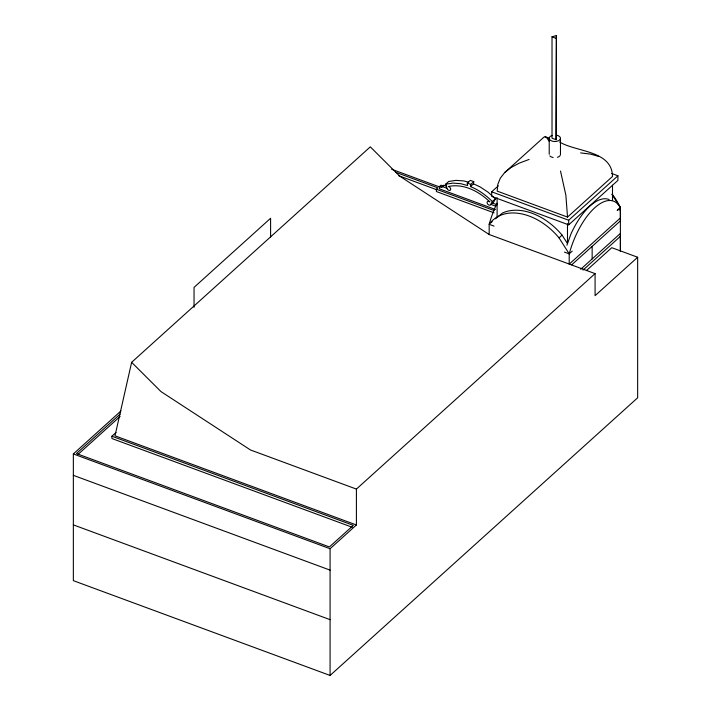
<?xml version="1.0" encoding="UTF-8"?>
<svg xmlns="http://www.w3.org/2000/svg" width="711" height="711" viewBox="0 0 711 711"><rect width="100%" height="100%" fill="white"/><g stroke="black" fill="none" stroke-linecap="round" stroke-linejoin="round"><path stroke-width="1.07" d="M611.922 194.343L620.383 207.656L620.383 211.06L620.374 207.665A54.089 37.212 47.9 0 0 612.224 194.156M556.1 139.738L556.393 35.55L552.02 36.812L552.02 138.183L556.1 139.738L556.393 35.55M492.376 201.533C486.013 195.294 478.779 189.873 470.442 186.593L470.726 184.398L473.766 181.652L470.318 180.372L467.278 183.118L467.589 185.544L460.808 183.687L452.925 183.109L445.655 184.22L446.952 188.264A2.257 1.555 47.9 0 0 448.783 190.308A2.257 1.555 47.9 0 0 450.623 189.615L450.685 189.17A2.257 1.555 47.9 0 0 448.294 186.504C463.696 183.234 479.081 191.455 489.888 201.924L489.506 201.631A2.257 1.555 47.9 0 0 487.177 202.075A2.257 1.555 47.9 0 0 488.519 204.821A2.257 1.555 47.9 0 0 490.848 204.386L495.487 206.092L497.007 204.724L492.368 203.008L490.848 204.386L492.376 201.533L495.416 198.787L492.927 196.503M470.442 186.593L473.482 183.847L473.766 181.652M131.633 362.317L114.995 435.825L356.407 524.967L356.407 489.088L595.08 273.619L489.168 234.506L399.671 176.124L370.307 146.848L131.633 362.317L160.988 391.592L250.485 449.974L356.407 489.088M566.907 245.242L570.933 234.017A54.072 23.792 -69.7 0 1 609.131 199.542M495.416 198.787L493.887 201.64A2.257 1.555 47.9 0 1 492.545 202.448M549.31 138.192L545.186 136.663L543.817 137.25L504.686 172.569L500.313 178.159L497.824 184.353L497.176 191.108L567.52 217.086L612.5 176.47C612.162 150.252 575.99 152.127 559.61 141.987M586.388 270.598L611.762 247.686L637.651 257.249L637.651 397.787L330.082 675.45L73.349 580.656L73.349 453.947L120.968 410.949M120.106 414.122L76.433 453.556L329.397 546.955L353.331 525.358L111.911 436.216L111.911 438.527L352.292 527.278M78.077 454.373L120.106 416.424M111.911 436.216L116.026 432.51M494.092 212.847L436.394 191.543L436.394 189.233L437.914 187.864L395.414 172.169M495.451 209.514L439.469 188.842L439.469 186.54L440.989 185.171L443.051 185.927L443.984 185.233L446.677 186.229M439.469 186.54L441.531 187.304L443.051 185.927M441.531 187.304L443.984 185.233M445.655 184.22L448.703 181.474L455.964 180.363L463.848 180.941L468.691 182.265M611.673 173.484L617.912 175.786L617.912 180.39L568.676 224.845L491.683 196.414L491.683 191.81L498.251 185.882M490.688 222.943L492.208 221.574M568.676 224.845L568.676 220.232L617.912 175.786M497.069 203.213A54.089 23.792 -69.7 0 0 489.168 224.312A54.089 37.203 47.9 0 1 559.05 237.883L562.09 235.145L567.351 243.34M617.335 210.412L620.374 207.665L620.401 217.833M571.662 264.865L620.401 220.863L620.374 217.966L569.2 264.163L569.2 253.863L572.239 251.125M617.255 210.483L620.374 207.665L620.401 251.543L620.401 233.43L580.674 269.291M583.011 270.1L620.401 236.354M637.651 257.249L595.08 295.669L595.08 273.619M330.082 675.45L330.082 548.732L356.407 524.967M495.514 218.81L502.357 213.087A54.089 37.203 47.9 0 1 562.09 235.145M504.686 172.569L510.933 167.592L519.066 163.21L529.073 159.442M580.611 152.901L590.619 154.127L598.742 156.438M491.683 191.81L568.676 220.232M467.278 183.118L470.726 184.398M442.464 186.611L446.952 188.264M391.619 169.245L439.967 187.091M436.394 189.233L494.092 210.536M398.524 175.626L436.874 189.784M497.096 217.406L497.096 197.694M494.056 226.125L489.168 224.312L489.168 234.621M564.445 252.112L569.2 253.863A54.072 23.792 -69.7 0 1 594.787 207.728A54.072 23.792 -69.7 0 1 620.374 207.665M73.349 453.947L330.082 548.732M73.349 475.339L330.082 570.133M73.349 524.878L330.082 619.663M552.02 36.812L556.1 38.367M473.482 183.847L480.263 187.002L488.155 192.254L492.136 195.792M545.186 136.663L546.972 138.014L549.176 141.293M559.05 237.883L569.2 253.863M560.508 171.049L565.867 195.161L567.52 217.086M612.5 185.233L612.5 200.564M592.147 246.37L592.147 258.937M567.485 223.681L567.485 243.393M560.464 138.432L560.464 154.554M549.221 138.13L549.221 154.26M270.598 237.11L270.598 218.277L194.041 287.386L194.041 307.321M560.206 155.389A5.626 3.253 0 0 1 557.433 157.291M553.14 157.504A5.626 3.253 0 0 1 549.843 155.905M556.544 135.179A5.626 3.253 0 0 1 559.584 140.031A5.626 3.253 0 0 1 550.687 140.476A5.626 3.253 0 0 1 552.251 135.392M492.368 203.008A2.257 1.555 47.9 0 1 491.879 203.657"/></g></svg>
